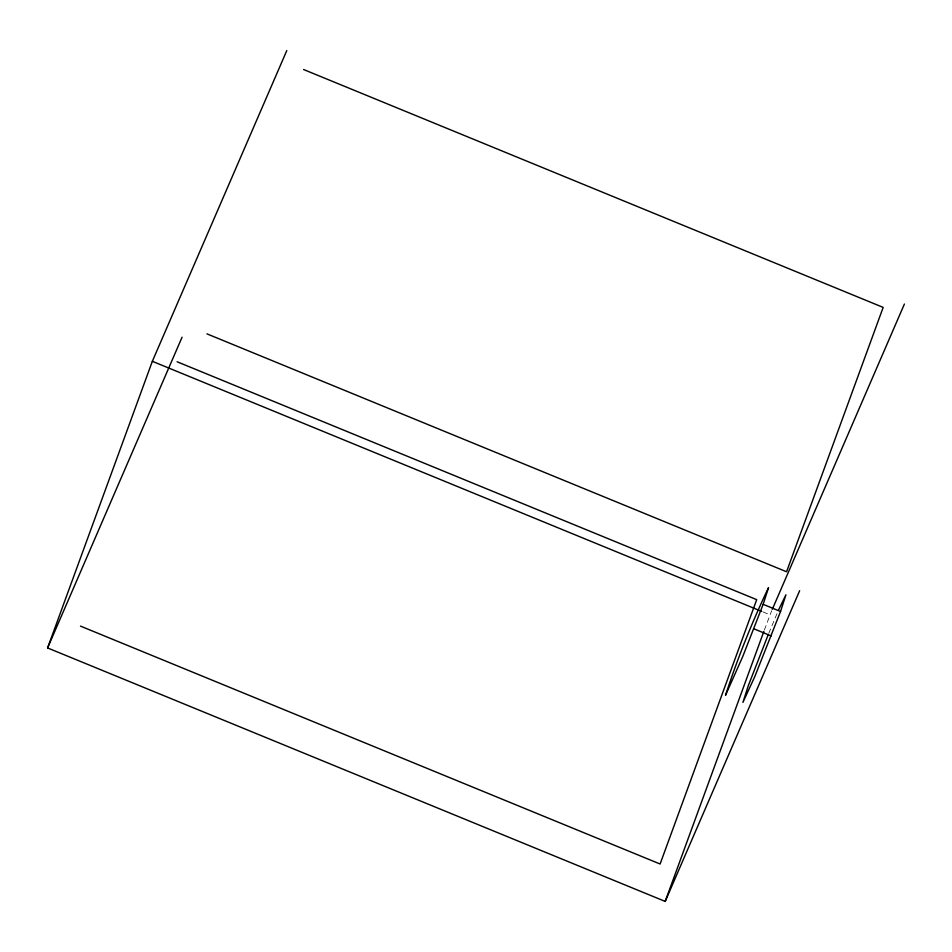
<?xml version="1.0" encoding="UTF-8"?>
<svg xmlns="http://www.w3.org/2000/svg" width="952" height="952" viewBox="0 0 952 952"><rect width="100%" height="100%" fill="white"/><g stroke="black" fill="none" stroke-linecap="round" stroke-linejoin="round"><path stroke-width="0.71" stroke-dasharray="4.76 3.57" d="M764.337 630.093L771.703 610.708M768.74 633.413L776.975 613.731M763.064 611.969L769.93 614.79"/><path stroke-width="1.43" d="M763.147 604.33L768.538 587.634C751.866 622.394 737.491 658.641 725.507 695.293L742.703 656.654L763.147 604.33L780.545 611.47L754.781 676.646L742.905 702.433L748.284 685.737L768.228 634.675M780.545 611.47L785.936 594.786L778.724 609.625M799.656 590.692L665.198 901.425L47.6 647.943L152.344 361.308L286.802 50.575M665.198 901.425L763.837 631.485M47.6 647.943L182.07 337.21M772.298 609.339L904.4 304.057M303.569 69.508L883.17 307.401L786.566 571.759L206.965 333.866M177.108 361.76L756.709 599.653L660.105 864.011L80.504 626.118M152.344 361.308L761.683 611.398M753.841 628.796L771.239 635.936"/></g></svg>
